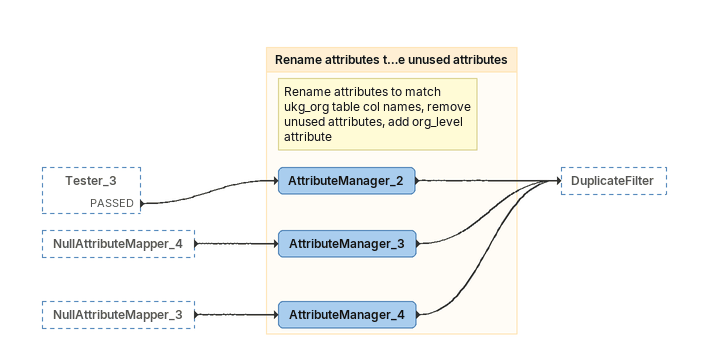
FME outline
Tester_3 [outside]
    PASSED -> AttributeManager_2
NullAttributeMapper_4 [outside]
    -> AttributeManager_3
NullAttributeMapper_3 [outside]
    -> AttributeManager_4

Bookmark: Rename attributes t…e unused attributes
Note: Rename attributes to match ukg_org table col names, remove unused attributes, add org_level attribute
AttributeManager_2
    -> DuplicateFilter
AttributeManager_3
    -> DuplicateFilter
AttributeManager_4
    -> DuplicateFilter
